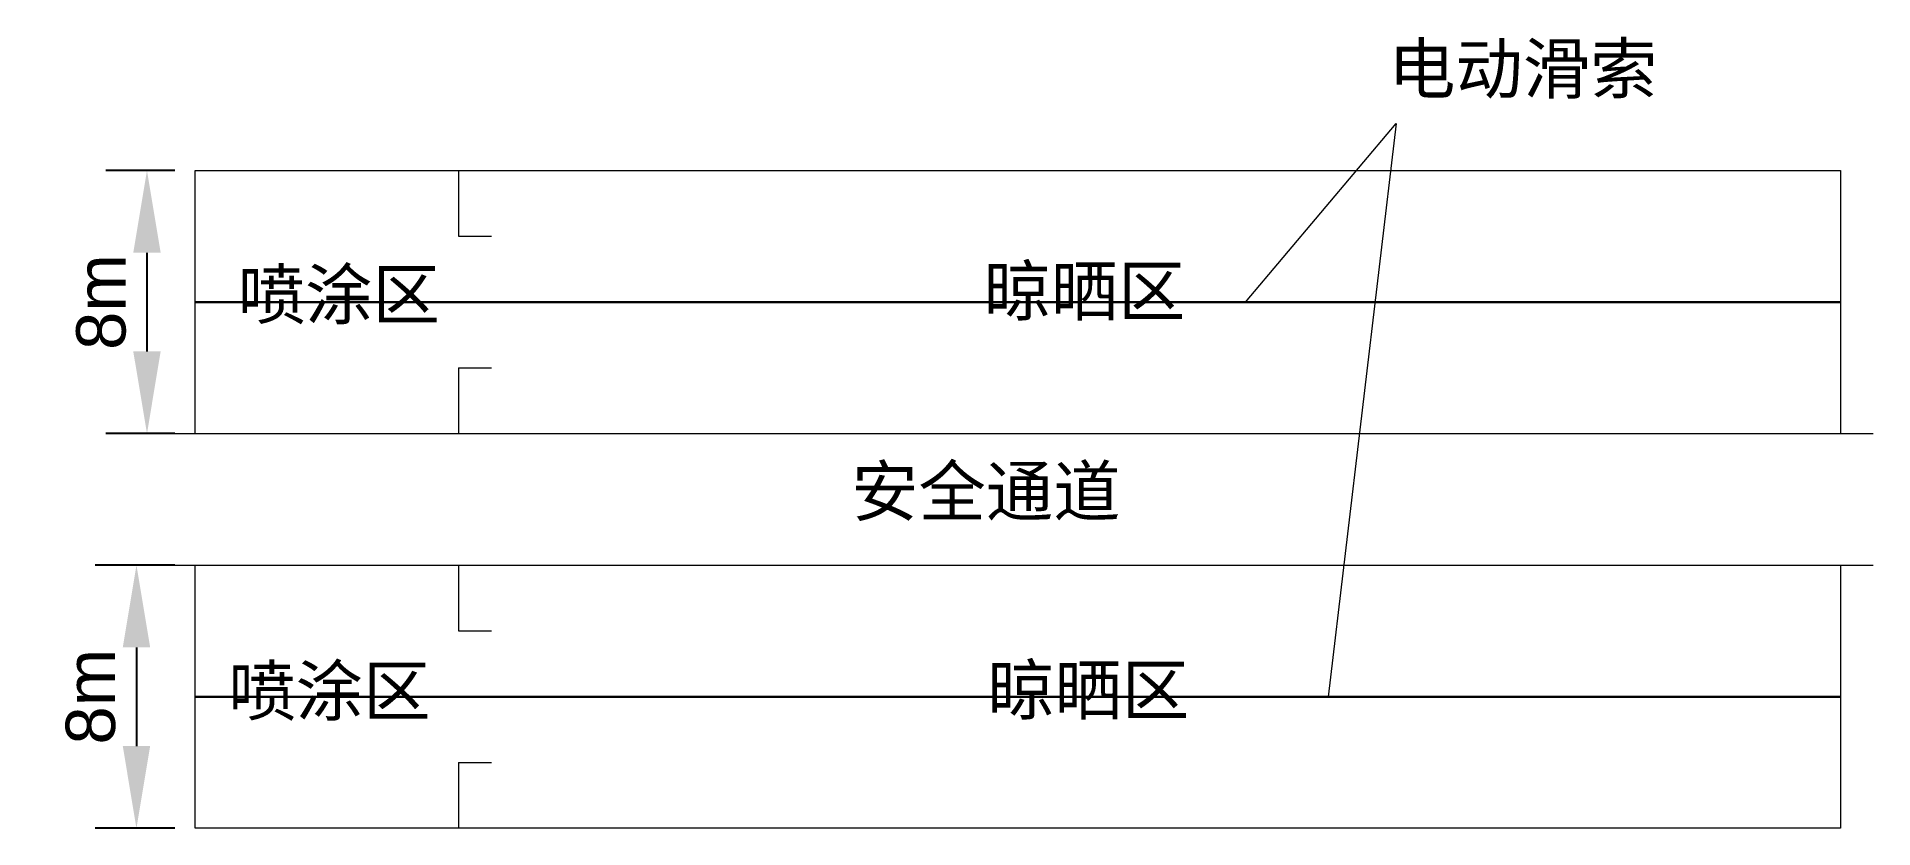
# Model space of a CAD drawing. Header units: millimetres. Extents: x -4.8 to 51, y 0 to 24.1.
import ezdxf

# ---------------------------------------------------------------- set-up
doc = ezdxf.new("R2010")
doc.units = ezdxf.units.MM
doc.styles.get("Standard").update_dxf_attribs({"font": 'arial.ttf'})
doc.dimstyles.new('ISO-25', dxfattribs={"dimtxt": 2.5, "dimasz": 2.5, "dimexe": 1.25, "dimexo": 0.625, "dimtad": 1, "dimtxsty": 'Standard', "dimcen": 2.5, "dimadec": 0, "dimazin": 0, "dimtfac": 1, "dimtmove": 0, "dimatfit": 3, "dimfxl": 1, "dimarcsym": 0})

# ---------------------------------------------------------------- blocks, each defined once
blk = doc.blocks.new('*D1')
at = {"color": 0, "lineweight": -2, "transparency": 16777216}
for p, q in [((-0.625, 20), (-2.717, 20)), ((-1.467, 17.5), (-1.467, 14.5)), ((-0.625, 12), (-2.717, 12))]:
    blk.add_line(p, q, dxfattribs=at)
at = {"color": 0, "transparency": 16777216}
for points in [[(-1.884, 17.5), (-1.051, 17.5), (-1.467, 20)], [(-1.884, 14.5), (-1.051, 14.5), (-1.467, 12)]]:
    blk.add_solid(points, dxfattribs=at)
at = {"layer": 'Defpoints', "color": 0, "transparency": 16777216}
for p in [(0, 20), (-1.467, 12), (0, 12)]:
    blk.add_point(p, dxfattribs=at)
at = {"color": 0, "lineweight": 13, "transparency": 16777216, "insert": (-2.858, 16), "char_height": 2.5, "attachment_point": 5, "rotation": 90}
blk.add_mtext('{\\H0.6x;8m}', dxfattribs=at)
blk = doc.blocks.new('*D2')
at = {"color": 0, "lineweight": -2, "transparency": 16777216}
for p, q in [((-0.625, 8), (-3.037, 8)), ((-1.787, 5.5), (-1.787, 2.5)), ((-0.625, 0), (-3.037, 0))]:
    blk.add_line(p, q, dxfattribs=at)
at = {"color": 0, "transparency": 16777216}
for points in [[(-2.203, 5.5), (-1.37, 5.5), (-1.787, 8)], [(-2.203, 2.5), (-1.37, 2.5), (-1.787, 0)]]:
    blk.add_solid(points, dxfattribs=at)
at = {"layer": 'Defpoints', "color": 0, "transparency": 16777216}
for p in [(0, 8), (0, 0), (-1.787, 0)]:
    blk.add_point(p, dxfattribs=at)
at = {"color": 0, "lineweight": 13, "transparency": 16777216, "insert": (-3.177, 4), "char_height": 2.5, "attachment_point": 5, "rotation": 90}
blk.add_mtext('{\\H0.6x;8m}', dxfattribs=at)

msp = doc.modelspace()

# ---------------------------------------------------------------- linework, layer by layer
at = {"lineweight": 13}
for p, q in [((31.918, 16), (36.504, 21.433)), ((36.504, 21.433), (34.432, 4)), ((0, 20), (50, 20)), ((0, 12), (0, 20)), ((8, 20), (8, 18)), ((50, 20), (50, 12)), ((8, 18), (9, 18)), ((8, 14), (9, 14)), ((8, 14), (8, 12)), ((-1, 12), (51, 12)), ((-1, 8), (51, 8)), ((0, 0), (0, 8)), ((8, 8), (8, 6)), ((50, 8), (50, 0)), ((8, 6), (9, 6)), ((8, 2), (9, 2)), ((8, 2), (8, 0)), ((50, 0), (0, 0))]:
    msp.add_line(p, q, dxfattribs=at)
at = {"lineweight": 30}
for p, q in [((0, 16), (50, 16)), ((0, 4), (50, 4))]:
    msp.add_line(p, q, dxfattribs=at)

# ---------------------------------------------------------------- texts
at = {"lineweight": 13, "char_height": 1.5, "attachment_point": 1}
for s, insert in [('{\\fKaiTi_GB2312|b0|i0|c134|p49;电动滑索}', (36.255, 23.849)), ('{\\fKaiTi_GB2312|b0|i0|c134|p49;晾晒区}', (23.954, 17.09)), ('{\\fKaiTi_GB2312|b0|i0|c134|p49;喷涂区}', (1.296, 16.985)), ('{\\fKaiTi_GB2312|b0|i0|c134|p49;安全通道}', (19.936, 10.999)), ('{\\fKaiTi_GB2312|b0|i0|c134|p49;喷涂区}', (1.009, 4.931)), ('{\\fKaiTi_GB2312|b0|i0|c134|p49;晾晒区}', (24.067, 4.957))]:
    msp.add_mtext_dynamic_manual_height_columns(s, width=11.36151, gutter_width=12.5, heights=[2.103], dxfattribs=dict(at, insert=insert))

# ---------------------------------------------------------------- dimensions: what is measured, and where the dimension line sits
at = {"lineweight": 13}
for base, p1, p2, picture, middle in [((-1.467, 12), (0, 20), (0, 12), '*D1', (-2.858, 16)), ((-1.787, 0), (0, 8), (0, 0), '*D2', (-3.177, 4))]:
    dim = msp.add_linear_dim(base=base, p1=p1, p2=p2, angle=90, text='{\\H0.6x;8m}', dimstyle='ISO-25', dxfattribs=at)
    dim.commit()
    dim.dimension.update_dxf_attribs({"geometry": picture, "text_midpoint": middle})

doc.saveas('drawing.dxf')
